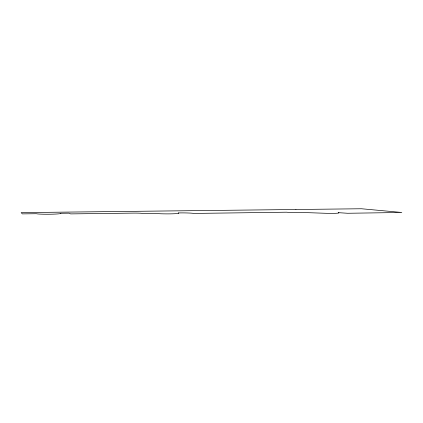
<?xml version="1.0" encoding="UTF-8"?>
<svg xmlns="http://www.w3.org/2000/svg" width="423" height="423" viewBox="0 0 423 423"><rect width="100%" height="100%" fill="white"/><g stroke="black" fill="none" stroke-linecap="round" stroke-linejoin="round"><path stroke-width="0.63" d="M295.915 209.501L21.15 212.621L22.334 213.885L36.378 213.715A12.373 0.751 -0.4 0 0 50.829 214.212A12.373 0.751 -0.4 0 0 60.669 213.282L69.034 213.181L70.572 213.895L133.388 213.107A8.143 0.513 0.1 0 1 142.99 213.472L154.855 213.319A12.367 0.772 0.3 0 0 170.406 213.858A12.367 0.772 0.3 0 0 178.199 212.949A10.987 0.698 0.4 0 1 193.866 213.435L286.641 212.203L291.066 212.637A25.094 1.528 1.2 0 1 312.074 212.806L324.335 213.245A11.902 0.682 1.3 0 0 335.904 213.287A11.902 0.682 1.3 0 0 338.189 212.653L347.627 213.271L401.85 212.473L361.459 208.756L295.915 209.501"/></g></svg>
